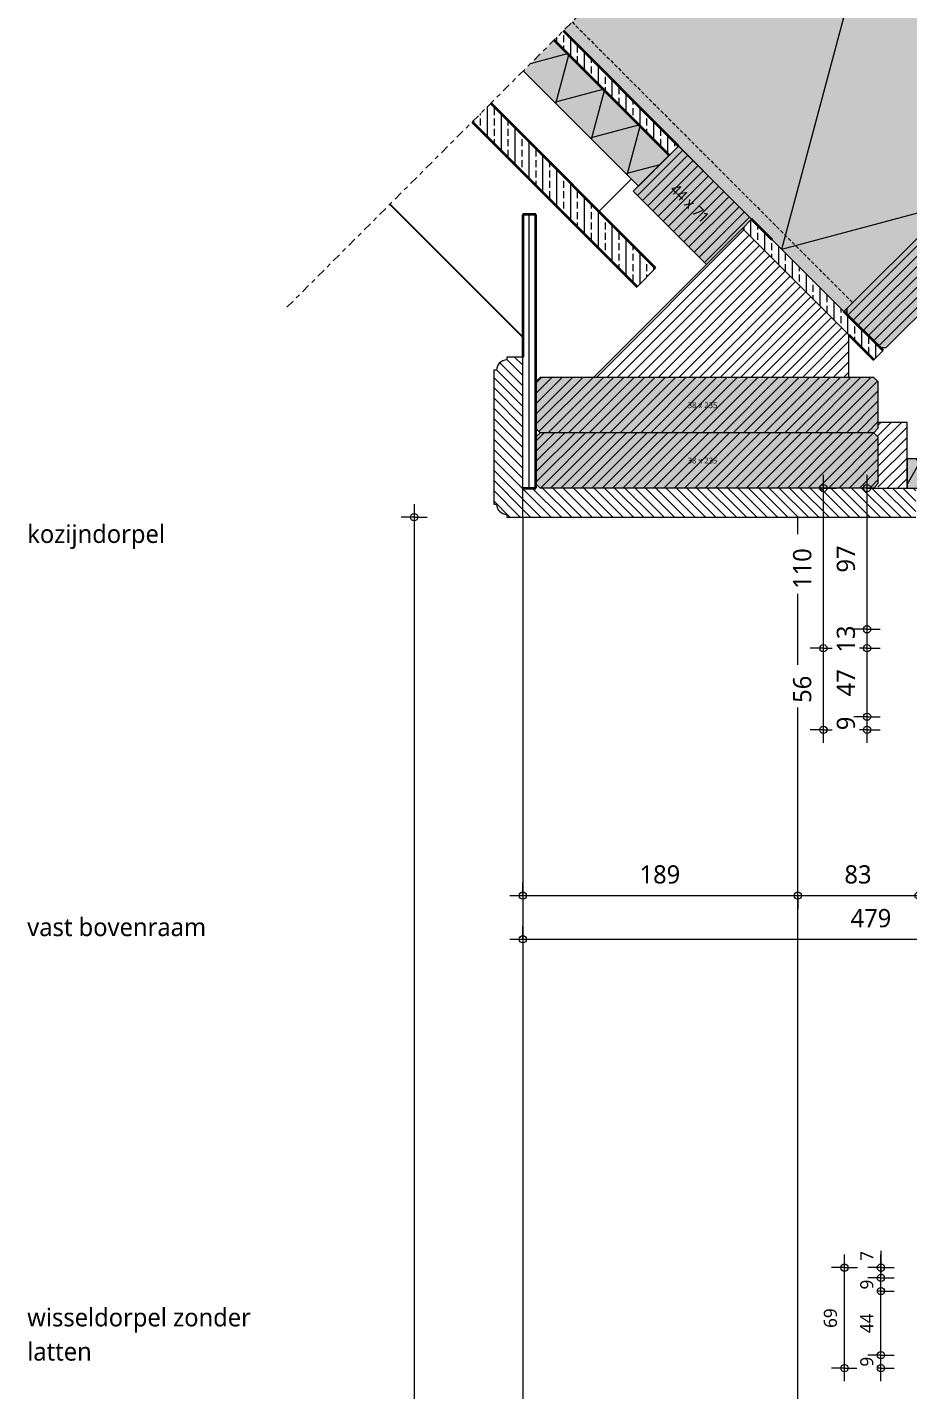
# Model space of a CAD drawing. Header units: millimetres. Extents: x 2125 to 5374, y 989 to 5495.
# Drawn here: x 4018 to 4623, y 4025 to 4960 of the extents above; entities that cross this region are included whole.
import ezdxf

# ---------------------------------------------------------------- set-up
doc = ezdxf.new("R2010")
doc.units = ezdxf.units.MM
doc.linetypes.add('MV_center', pattern=[15, 6, -3, 3, -3])
doc.linetypes.add('MV_hidden', pattern=[3.75, 2.5, -1.25])
for name, color, linetype, lineweight in [('A-ANNO-DIMS', 211, 'Continuous', 13), ('A-ANNO-DIMS-5', 211, 'Continuous', 13), ('A-ANNO-NOTE', 131, 'Continuous', 18), ('A-DETL', 90, 'Continuous', 13), ('A-DETL-GENF', 92, 'Continuous', 18), ('A-DETL-MEDM', 33, 'Continuous', 18), ('G-ANNO-TEXT', 231, 'Continuous', 13)]:
    doc.layers.add(name, color=color, linetype=linetype, lineweight=lineweight)
doc.styles.add('Segoe UI', font='segoeui.ttf', dxfattribs={"height": 4})
doc.styles.add('Segoe UI_1', font='segoeui.ttf', dxfattribs={"height": 7.5})
doc.styles.add('Segoe UI_2', font='segoeui.ttf', dxfattribs={"height": 12.5})
doc.styles.add('Segoe UI_4', font='segoeui.ttf', dxfattribs={"height": 9})
doc.dimstyles.new('1_8_mm', dxfattribs={"dimscale": 304.8, "dimtxt": 9.426276, "dimasz": 0.016404, "dimexe": 0.029528, "dimexo": 0.0625, "dimgap": 0.008202, "dimtad": 1, "dimdec": 0, "dimzin": 0, "dimdsep": 46, "dimtxsty": 'Segoe UI_4', "dimblk1": 'DOTBLANK', "dimblk2": 'DOTBLANK', "dimsah": 1, "dimcen": 0.09, "dimdle": 0.029528, "dimazin": 0, "dimtfac": 1, "dimtdec": 4, "dimtix": 1, "dimtmove": 0, "dimatfit": 3, "dimfxl": 0.029528, "dimfxlon": 1, "dimtvp": 1, "dimtfill": 1, "dimtolj": 1, "dimtzin": 0, "dimarcsym": 2})
doc.dimstyles.new('1_8_mm_2', dxfattribs={"dimscale": 304.8, "dimtxt": 9.426276, "dimasz": 0.016404, "dimexe": 0.029528, "dimexo": 0.0625, "dimgap": 0.008202, "dimtad": 1, "dimdec": 0, "dimzin": 0, "dimdsep": 46, "dimtxsty": 'Segoe UI_4', "dimblk1": 'DOTBLANK', "dimblk2": 'DOTBLANK', "dimsah": 1, "dimcen": 0.09, "dimdle": 0.029528, "dimazin": 0, "dimtfac": 1, "dimtdec": 4, "dimtix": 1, "dimtmove": 1, "dimatfit": 3, "dimfxl": 0.029528, "dimfxlon": 1, "dimtvp": 1, "dimtfill": 1, "dimtolj": 1, "dimtzin": 0, "dimarcsym": 2})
doc.dimstyles.new('2_5_mm', dxfattribs={"dimscale": 304.8, "dimtxt": 13.092049, "dimasz": 0.016404, "dimexe": 0.029528, "dimexo": 0.0625, "dimgap": 0.014764, "dimtad": 1, "dimdec": 0, "dimzin": 0, "dimdsep": 46, "dimtxsty": 'Segoe UI_2', "dimblk1": 'DOTBLANK', "dimblk2": 'DOTBLANK', "dimsah": 1, "dimcen": 0.09, "dimdle": 0.029528, "dimazin": 0, "dimtfac": 1, "dimtdec": 4, "dimtix": 1, "dimtmove": 0, "dimatfit": 3, "dimfxl": 0.029528, "dimfxlon": 1, "dimtvp": 1, "dimtfill": 1, "dimtolj": 1, "dimtzin": 0, "dimarcsym": 2})
pattern_1 = [(90, (0, 0), (-9.525, 6e-16), []), (90, (4.763, 0), (-9.525, 6e-16), [4.762, -2.381])]
pattern_2 = [(45, (0, 0), (-3.535534, 3.535534), [])]
pattern_3 = [(135, (0, 0), (-3.535534, -3.535534), [])]

# ---------------------------------------------------------------- blocks, each defined once
blk = doc.blocks.new('42 isolatie - Type 1-3773263-Details Restauratie 1-5')
at = {"layer": 'A-DETL-GENF'}
blk.add_hatch(color=256, dxfattribs=at).paths.add_polyline_path([(0.28, 30.8), (0.28, 0.8), (112.23, 0.8), (112.23, 30.8), (5.28, 30.8)])
at = {"layer": 'A-DETL-GENF', "lineweight": 13}
h = blk.add_hatch(dxfattribs=at)
h.set_pattern_fill('FP_4', color=256, style=0, pattern_type=2)
h.set_pattern_definition([(60, (-2380.567, 120.812), (-25.98076, 15), []), (120, (-2380.567, 120.812), (-25.98076, -15), [])])
h.paths.add_polyline_path([(0.28, 30.8), (0.28, 0.8), (112.23, 0.8), (112.23, 30.8), (5.28, 30.8)])
at = {"layer": 'A-DETL-GENF'}
for p, q in [((112.23, 30.8), (0.28, 30.8)), ((0.28, 30.8), (0.28, 0.8)), ((112.23, 30.8), (0.28, 30.8)), ((0.28, 0.8), (112.23, 0.8)), ((0.28, 0.8), (112.23, 0.8))]:
    blk.add_line(p, q, dxfattribs=at)
blk = doc.blocks.new('00 hout_rechthoekig_sls - SLS 38x286-4309789-Details Restauratie 1-5')
at = {"layer": 'A-DETL-GENF'}
blk.add_hatch(color=256, dxfattribs=at).paths.add_polyline_path([(286, 35.17), (283.17, 38), (2.83, 38), (0, 35.17), (0, 2.83), (2.83, 0), (283.17, 0), (286, 2.83), (286, 4.72)])
at = {"layer": 'A-DETL-MEDM', "lineweight": 13}
h = blk.add_hatch(dxfattribs=at)
h.set_pattern_fill('FP_6', color=256, style=0, pattern_type=2)
h.set_pattern_definition([(180, (6893.161, 131.809), (-6e-16, -5), [])])
h.paths.add_polyline_path([(286, 35.17), (283.17, 38), (2.83, 38), (0, 35.17), (0, 2.83), (2.83, 0), (283.17, 0), (286, 2.83), (286, 4.72)])
at = {"layer": 'A-DETL-MEDM'}
for p, q in [((0, 35.17), (2.83, 38)), ((0, 35.17), (2.83, 38)), ((2.83, 38), (4.06, 38)), ((135.44, 38), (283.17, 38)), ((283.17, 38), (286, 35.17)), ((283.17, 38), (286, 35.17)), ((0, 2.83), (0, 35.17)), ((286, 35.17), (286, 2.83)), ((2.83, 0), (0, 2.83)), ((2.83, 0), (0, 2.83)), ((194.71, 0), (216.25, 0)), ((286, 2.83), (283.17, 0)), ((283.17, 0), (286, 2.83))]:
    blk.add_line(p, q, dxfattribs=at)
blk = doc.blocks.new('00 hout_rechthoekig_sls - Vuren 44x71-4309760-Details Restauratie 1-5')
at = {"layer": 'A-DETL-GENF', "lineweight": 13}
blk.add_hatch(color=256, dxfattribs=at).paths.add_polyline_path([(0, 44), (0, 0), (71, 0), (71, 44), (24.03, 44)])
at = {"layer": 'A-DETL-MEDM', "lineweight": 13}
h = blk.add_hatch(dxfattribs=at)
h.set_pattern_fill('FP_11', color=256, style=0, pattern_type=2)
h.set_pattern_definition([(270, (-221.53, 6607.161), (5, 3e-16), [])])
h.paths.add_polyline_path([(0, 44), (0, 0), (71, 0), (71, 44), (24.03, 44)])
at = {"layer": 'A-DETL-MEDM'}
for p, q in [((71, 44), (0, 44)), ((0, 44), (0, 9)), ((71, 44), (0, 44)), ((71, 0), (71, 44)), ((71, 0), (71, 44)), ((71, 0), (71, 44)), ((0, 9), (0, 0)), ((0, 0), (71, 0))]:
    blk.add_line(p, q, dxfattribs=at)
blk = doc.blocks.new('42 isolatie - Type 1-3773186-Details Restauratie 1-5')
at = {"layer": 'A-DETL-GENF'}
blk.add_hatch(color=256, dxfattribs=at).paths.add_polyline_path([(320.28, 0.8), (320.28, 287.3), (47.61, 287.3), (47.61, 0.8), (250.52, 0.8)])
for p, q in [((320.28, 287.3), (47.61, 287.3)), ((320.28, 0.8), (320.28, 287.3)), ((47.61, 0.8), (320.28, 0.8))]:
    blk.add_line(p, q, dxfattribs=at)
blk = doc.blocks.new('NLRS_00_DI_maskeer - Type 1-4234843-Details Restauratie 1-5')
at = {"layer": 'A-DETL-GENF', "linetype": 'MV_center'}
blk.add_line((-100, 0), (677.71, 0), dxfattribs=at)
blk = doc.blocks.new('42 isolatie - Type 1-3773127-Details Restauratie 1-5')
at = {"layer": 'A-DETL-GENF'}
blk.add_hatch(color=256, dxfattribs=at).paths.add_polyline_path([(0.28, 0.8), (30.28, 0.8), (30.28, 20.8), (0.28, 20.8)])
at = {"layer": 'A-DETL-GENF', "lineweight": 13}
h = blk.add_hatch(dxfattribs=at)
h.set_pattern_fill('FP_14', color=256, style=0, pattern_type=2)
h.set_pattern_definition([(60, (-2355.522, 120.812), (-17.3205, 10), []), (120, (-2355.522, 120.812), (-17.3205, -10), [])])
h.paths.add_polyline_path([(0.28, 0.8), (30.28, 0.8), (30.28, 20.8), (0.28, 20.8)])
at = {"layer": 'A-DETL-GENF'}
for p, q in [((30.28, 20.8), (0.28, 20.8)), ((0.28, 20.8), (0.28, 0.8)), ((30.28, 20.8), (0.28, 20.8)), ((30.28, 0.8), (30.28, 20.8)), ((30.28, 0.8), (30.28, 20.8)), ((0.28, 0.8), (30.28, 0.8)), ((0.28, 0.8), (30.28, 0.8))]:
    blk.add_line(p, q, dxfattribs=at)
blk = doc.blocks.new('00 hout_rechthoekig_sls - SLS 38x235-V6-Details Restauratie 1-5')
at = {"layer": 'A-DETL-GENF'}
blk.add_hatch(color=256, dxfattribs=at).paths.add_polyline_path([(182.19, 38), (2.83, 38), (0, 35.17), (0, 2.83), (2.83, 0), (232.17, 0), (235, 2.83), (235, 35.17), (232.17, 38)])
at = {"layer": 'A-DETL-MEDM', "lineweight": 13}
h = blk.add_hatch(dxfattribs=at)
h.set_pattern_fill('FP_20', color=256, style=0, pattern_type=2)
h.set_pattern_definition([(225, (4602.1, 4719.908), (3.535534, -3.535534), [])])
h.paths.add_polyline_path([(182.19, 38), (2.83, 38), (0, 35.17), (0, 2.83), (2.83, 0), (232.17, 0), (235, 2.83), (235, 35.17), (232.17, 38)])
at = {"layer": 'A-DETL-MEDM'}
for p, q in [((0, 35.17), (2.83, 38)), ((0, 35.17), (2.83, 38)), ((232.17, 38), (235, 35.17)), ((232.17, 38), (235, 35.17)), ((0, 2.83), (0, 35.17)), ((235, 35.17), (235, 2.83)), ((2.83, 0), (0, 2.83)), ((2.83, 0), (0, 2.83)), ((2.83, 0), (232.17, 0)), ((235, 2.83), (232.17, 0)), ((232.17, 0), (235, 2.83))]:
    blk.add_line(p, q, dxfattribs=at)
blk = doc.blocks.new('00 hout_rechthoekig_sls - SLS 38x235-V7-Details Restauratie 1-5')
at = {"layer": 'A-DETL-GENF'}
blk.add_hatch(color=256, dxfattribs=at).paths.add_polyline_path([(182.19, 38), (2.83, 38), (0, 35.17), (0, 2.83), (2.83, 0), (232.17, 0), (235, 2.83), (235, 35.17), (232.17, 38)])
at = {"layer": 'A-DETL-MEDM', "lineweight": 13}
h = blk.add_hatch(dxfattribs=at)
h.set_pattern_fill('FP_21', color=256, style=0, pattern_type=2)
h.set_pattern_definition([(225, (4602.1, 4681.908), (3.535534, -3.535534), [])])
h.paths.add_polyline_path([(182.19, 38), (2.83, 38), (0, 35.17), (0, 2.83), (2.83, 0), (232.17, 0), (235, 2.83), (235, 35.17), (232.17, 38)])
at = {"layer": 'A-DETL-MEDM'}
for p, q in [((0, 35.17), (2.83, 38)), ((0, 35.17), (2.83, 38)), ((2.83, 38), (232.17, 38)), ((232.17, 38), (235, 35.17)), ((232.17, 38), (235, 35.17)), ((0, 2.83), (0, 35.17)), ((235, 35.17), (235, 2.83)), ((2.83, 0), (0, 2.83)), ((2.83, 0), (0, 2.83)), ((2.83, 0), (232.17, 0)), ((235, 2.83), (232.17, 0)), ((232.17, 0), (235, 2.83))]:
    blk.add_line(p, q, dxfattribs=at)
blk = doc.blocks.new('DIMBLOCK72-Details Restauratie 1-5')
at = {"layer": 'A-ANNO-DIMS-5'}
for p, q in [((4358.1, 4364.05), (4358.1, 4373.05)), ((4547.1, 4364.05), (4547.1, 4373.05)), ((4349.1, 4364.05), (4547.1, 4364.05)), ((4358.1, 4364.05), (4358.1, 4355.05)), ((4547.1, 4364.05), (4547.1, 4355.05))]:
    blk.add_line(p, q, dxfattribs=at)
for centre in [(4358.1, 4364.05), (4547.1, 4364.05)]:
    blk.add_circle(centre, 2.5, dxfattribs=at)
at = {"layer": 'A-ANNO-DIMS-5', "color": 0, "insert": (4438.32, 4384.86), "char_height": 12.5, "width": 34.2774, "attachment_point": 1, "line_spacing_factor": 1.142579, "style": 'Segoe UI_2', "bg_fill": 3, "box_fill_scale": 1.25, "bg_fill_color": 9, "bg_fill_true_color": 13158600, "bg_fill_transparency": 0}
blk.add_mtext('189', dxfattribs=at)
blk = doc.blocks.new('_DotBlank')
at = {"color": 0, "linetype": 'ByBlock', "lineweight": -2}
blk.add_line((-0.5, 0), (-1, 0), dxfattribs=at)
blk.add_circle((0, 0), 0.5, dxfattribs=at)
blk = doc.blocks.new('DIMBLOCK73-Details Restauratie 1-5')
at = {"layer": 'A-ANNO-DIMS-5'}
for p, q in [((4547.1, 4364.05), (4547.1, 4373.05)), ((4630.1, 4364.05), (4630.1, 4373.05)), ((4547.1, 4364.05), (4630.1, 4364.05)), ((4547.1, 4364.05), (4547.1, 4355.05)), ((4630.1, 4364.05), (4630.1, 4355.05))]:
    blk.add_line(p, q, dxfattribs=at)
for centre in [(4547.1, 4364.05), (4630.1, 4364.05)]:
    blk.add_circle(centre, 2.5, dxfattribs=at)
at = {"layer": 'A-ANNO-DIMS-5', "color": 0, "insert": (4579.08, 4384.86), "char_height": 12.5, "width": 22.8516, "attachment_point": 1, "line_spacing_factor": 1.142579, "style": 'Segoe UI_2', "bg_fill": 3, "box_fill_scale": 1.25, "bg_fill_color": 9, "bg_fill_true_color": 13158600, "bg_fill_transparency": 0}
blk.add_mtext('83', dxfattribs=at)
blk = doc.blocks.new('DIMBLOCK80-Details Restauratie 1-5')
at = {"layer": 'A-ANNO-DIMS-5'}
for p, q in [((4358.1, 4334.05), (4358.1, 4343.05)), ((4837.1, 4334.05), (4837.1, 4343.05)), ((4349.1, 4334.05), (4846.1, 4334.05)), ((4358.1, 4334.05), (4358.1, 4325.05)), ((4837.1, 4334.05), (4837.1, 4325.05))]:
    blk.add_line(p, q, dxfattribs=at)
for centre in [(4358.1, 4334.05), (4837.1, 4334.05)]:
    blk.add_circle(centre, 2.5, dxfattribs=at)
at = {"layer": 'A-ANNO-DIMS-5', "color": 0, "insert": (4583.32, 4354.86), "char_height": 12.5, "width": 34.2774, "attachment_point": 1, "line_spacing_factor": 1.142579, "style": 'Segoe UI_2', "bg_fill": 3, "box_fill_scale": 1.25, "bg_fill_color": 9, "bg_fill_true_color": 13158600, "bg_fill_transparency": 0}
blk.add_mtext('479', dxfattribs=at)
blk = doc.blocks.new('DIMBLOCK99-Details Restauratie 1-5')
at = {"layer": 'A-ANNO-DIMS-5'}
for p, q in [((4564.61, 4533.91), (4555.61, 4533.91)), ((4564.61, 4468.91), (4564.61, 4533.91)), ((4564.61, 4533.91), (4573.61, 4533.91)), ((4564.61, 4477.91), (4555.61, 4477.91)), ((4564.61, 4477.91), (4573.61, 4477.91))]:
    blk.add_line(p, q, dxfattribs=at)
for centre in [(4564.61, 4533.91), (4564.61, 4477.91)]:
    blk.add_circle(centre, 2.5, dxfattribs=at)
at = {"layer": 'A-ANNO-DIMS-5', "color": 0, "insert": (4543.8, 4496.39), "char_height": 12.5, "width": 22.8516, "attachment_point": 1, "rotation": 90, "line_spacing_factor": 1.142579, "style": 'Segoe UI_2', "bg_fill": 3, "box_fill_scale": 1.25, "bg_fill_color": 9, "bg_fill_true_color": 13158600, "bg_fill_transparency": 0}
blk.add_mtext('56', dxfattribs=at)
blk = doc.blocks.new('DIMBLOCK100-Details Restauratie 1-5')
at = {"layer": 'A-ANNO-DIMS-5'}
for p, q in [((4564.61, 4533.91), (4564.61, 4652.91)), ((4564.61, 4643.91), (4555.61, 4643.91)), ((4564.61, 4643.91), (4573.61, 4643.91)), ((4564.61, 4533.91), (4555.61, 4533.91)), ((4564.61, 4533.91), (4573.61, 4533.91))]:
    blk.add_line(p, q, dxfattribs=at)
for centre in [(4564.61, 4643.91), (4564.61, 4533.91)]:
    blk.add_circle(centre, 2.5, dxfattribs=at)
at = {"layer": 'A-ANNO-DIMS-5', "color": 0, "insert": (4543.8, 4574.63), "char_height": 12.5, "width": 34.2774, "attachment_point": 1, "rotation": 90, "line_spacing_factor": 1.142579, "style": 'Segoe UI_2', "bg_fill": 3, "box_fill_scale": 1.25, "bg_fill_color": 9, "bg_fill_true_color": 13158600, "bg_fill_transparency": 0}
blk.add_mtext('110', dxfattribs=at)
blk = doc.blocks.new('DIMBLOCK101-Details Restauratie 1-5')
at = {"layer": 'A-ANNO-DIMS-5'}
for p, q in [((4594.61, 4486.91), (4585.61, 4486.91)), ((4594.61, 4468.91), (4594.61, 4486.91)), ((4594.61, 4486.91), (4603.61, 4486.91)), ((4594.61, 4477.91), (4585.61, 4477.91)), ((4594.61, 4477.91), (4603.61, 4477.91))]:
    blk.add_line(p, q, dxfattribs=at)
for centre in [(4594.61, 4486.91), (4594.61, 4477.91)]:
    blk.add_circle(centre, 2.5, dxfattribs=at)
at = {"layer": 'A-ANNO-DIMS-5', "color": 0, "insert": (4573.8, 4477.65), "char_height": 12.5, "width": 11.4258, "attachment_point": 1, "rotation": 90, "line_spacing_factor": 1.142579, "style": 'Segoe UI_2', "bg_fill": 3, "box_fill_scale": 1.25, "bg_fill_color": 9, "bg_fill_true_color": 13158600, "bg_fill_transparency": 0}
blk.add_mtext('9', dxfattribs=at)
blk = doc.blocks.new('DIMBLOCK102-Details Restauratie 1-5')
at = {"layer": 'A-ANNO-DIMS-5'}
for p, q in [((4594.61, 4533.91), (4585.61, 4533.91)), ((4594.61, 4486.91), (4594.61, 4533.91)), ((4594.61, 4533.91), (4603.61, 4533.91)), ((4594.61, 4486.91), (4585.61, 4486.91)), ((4594.61, 4486.91), (4603.61, 4486.91))]:
    blk.add_line(p, q, dxfattribs=at)
for centre in [(4594.61, 4533.91), (4594.61, 4486.91)]:
    blk.add_circle(centre, 2.5, dxfattribs=at)
at = {"layer": 'A-ANNO-DIMS-5', "color": 0, "insert": (4573.8, 4500.89), "char_height": 12.5, "width": 22.8516, "attachment_point": 1, "rotation": 90, "line_spacing_factor": 1.142579, "style": 'Segoe UI_2', "bg_fill": 3, "box_fill_scale": 1.25, "bg_fill_color": 9, "bg_fill_true_color": 13158600, "bg_fill_transparency": 0}
blk.add_mtext('47', dxfattribs=at)
blk = doc.blocks.new('DIMBLOCK103-Details Restauratie 1-5')
at = {"layer": 'A-ANNO-DIMS-5'}
for p, q in [((4594.61, 4546.91), (4585.61, 4546.91)), ((4594.61, 4533.91), (4594.61, 4546.91)), ((4594.61, 4546.91), (4603.61, 4546.91)), ((4594.61, 4533.91), (4585.61, 4533.91)), ((4594.61, 4533.91), (4603.61, 4533.91))]:
    blk.add_line(p, q, dxfattribs=at)
for centre in [(4594.61, 4546.91), (4594.61, 4533.91)]:
    blk.add_circle(centre, 2.5, dxfattribs=at)
at = {"layer": 'A-ANNO-DIMS-5', "color": 0, "insert": (4573.8, 4530.89), "char_height": 12.5, "width": 22.8516, "attachment_point": 1, "rotation": 90, "line_spacing_factor": 1.142579, "style": 'Segoe UI_2', "bg_fill": 3, "box_fill_scale": 1.25, "bg_fill_color": 9, "bg_fill_true_color": 13158600, "bg_fill_transparency": 0}
blk.add_mtext('13', dxfattribs=at)
blk = doc.blocks.new('DIMBLOCK104-Details Restauratie 1-5')
at = {"layer": 'A-ANNO-DIMS-5'}
for p, q in [((4594.61, 4546.91), (4594.61, 4652.91)), ((4594.61, 4643.91), (4585.61, 4643.91)), ((4594.61, 4643.91), (4603.61, 4643.91)), ((4594.61, 4546.91), (4585.61, 4546.91)), ((4594.61, 4546.91), (4603.61, 4546.91))]:
    blk.add_line(p, q, dxfattribs=at)
for centre in [(4594.61, 4643.91), (4594.61, 4546.91)]:
    blk.add_circle(centre, 2.5, dxfattribs=at)
at = {"layer": 'A-ANNO-DIMS-5', "color": 0, "insert": (4573.8, 4585.89), "char_height": 12.5, "width": 22.8516, "attachment_point": 1, "rotation": 90, "line_spacing_factor": 1.142579, "style": 'Segoe UI_2', "bg_fill": 3, "box_fill_scale": 1.25, "bg_fill_color": 9, "bg_fill_true_color": 13158600, "bg_fill_transparency": 0}
blk.add_mtext('97', dxfattribs=at)
blk = doc.blocks.new('DIMBLOCK108-Details Restauratie 1-5')
at = {"layer": 'A-ANNO-DIMS-5'}
for p, q in [((4579.17, 4030.5), (4579.17, 4117.55)), ((4579.17, 4108.55), (4570.17, 4108.55)), ((4579.17, 4108.55), (4588.17, 4108.55)), ((4579.17, 4039.5), (4570.17, 4039.5)), ((4579.17, 4039.5), (4588.17, 4039.5))]:
    blk.add_line(p, q, dxfattribs=at)
for centre in [(4579.17, 4108.55), (4579.17, 4039.5)]:
    blk.add_circle(centre, 2.5, dxfattribs=at)
at = {"layer": 'A-ANNO-DIMS-5', "color": 0, "insert": (4564.93, 4067.17), "char_height": 9, "width": 16.4531, "attachment_point": 1, "rotation": 90, "line_spacing_factor": 1.142579, "style": 'Segoe UI_4', "bg_fill": 3, "box_fill_scale": 1.25, "bg_fill_color": 9, "bg_fill_true_color": 13158600, "bg_fill_transparency": 0}
blk.add_mtext('69', dxfattribs=at)
blk = doc.blocks.new('DIMBLOCK109-Details Restauratie 1-5')
at = {"layer": 'A-ANNO-DIMS-5'}
for p, q in [((4604.17, 4048.5), (4595.17, 4048.5)), ((4604.17, 4030.5), (4604.17, 4048.5)), ((4604.17, 4048.5), (4613.17, 4048.5)), ((4604.17, 4039.5), (4595.17, 4039.5)), ((4604.17, 4039.5), (4613.17, 4039.5))]:
    blk.add_line(p, q, dxfattribs=at)
for centre in [(4604.17, 4048.5), (4604.17, 4039.5)]:
    blk.add_circle(centre, 2.5, dxfattribs=at)
at = {"layer": 'A-ANNO-DIMS-5', "color": 0, "insert": (4589.93, 4040.57), "char_height": 9, "width": 8.2266, "attachment_point": 1, "rotation": 90, "line_spacing_factor": 1.142579, "style": 'Segoe UI_4', "bg_fill": 3, "box_fill_scale": 1.25, "bg_fill_color": 9, "bg_fill_true_color": 13158600, "bg_fill_transparency": 0}
blk.add_mtext('9', dxfattribs=at)
blk = doc.blocks.new('DIMBLOCK110-Details Restauratie 1-5')
at = {"layer": 'A-ANNO-DIMS-5'}
for p, q in [((4604.17, 4092.5), (4595.17, 4092.5)), ((4604.17, 4048.5), (4604.17, 4092.5)), ((4604.17, 4092.5), (4613.17, 4092.5)), ((4604.17, 4048.5), (4595.17, 4048.5)), ((4604.17, 4048.5), (4613.17, 4048.5))]:
    blk.add_line(p, q, dxfattribs=at)
for centre in [(4604.17, 4092.5), (4604.17, 4048.5)]:
    blk.add_circle(centre, 2.5, dxfattribs=at)
at = {"layer": 'A-ANNO-DIMS-5', "color": 0, "insert": (4589.93, 4063.64), "char_height": 9, "width": 16.4531, "attachment_point": 1, "rotation": 90, "line_spacing_factor": 1.142579, "style": 'Segoe UI_4', "bg_fill": 3, "box_fill_scale": 1.25, "bg_fill_color": 9, "bg_fill_true_color": 13158600, "bg_fill_transparency": 0}
blk.add_mtext('44', dxfattribs=at)
blk = doc.blocks.new('DIMBLOCK111-Details Restauratie 1-5')
at = {"layer": 'A-ANNO-DIMS-5'}
for p, q in [((4604.17, 4101.5), (4595.17, 4101.5)), ((4604.17, 4092.5), (4604.17, 4101.5)), ((4604.17, 4101.5), (4613.17, 4101.5)), ((4604.17, 4092.5), (4595.17, 4092.5)), ((4604.17, 4092.5), (4613.17, 4092.5))]:
    blk.add_line(p, q, dxfattribs=at)
for centre in [(4604.17, 4101.5), (4604.17, 4092.5)]:
    blk.add_circle(centre, 2.5, dxfattribs=at)
at = {"layer": 'A-ANNO-DIMS-5', "color": 0, "insert": (4589.93, 4093.57), "char_height": 9, "width": 8.2266, "attachment_point": 1, "rotation": 90, "line_spacing_factor": 1.142579, "style": 'Segoe UI_4', "bg_fill": 3, "box_fill_scale": 1.25, "bg_fill_color": 9, "bg_fill_true_color": 13158600, "bg_fill_transparency": 0}
blk.add_mtext('9', dxfattribs=at)
blk = doc.blocks.new('DIMBLOCK112-Details Restauratie 1-5')
at = {"layer": 'A-ANNO-DIMS-5'}
for p, q in [((4604.17, 4120.1), (4604.17, 4103.24)), ((4604.17, 4101.5), (4604.17, 4117.55)), ((4604.17, 4108.55), (4595.17, 4108.55)), ((4604.17, 4108.55), (4613.17, 4108.55)), ((4604.17, 4101.5), (4595.17, 4101.5)), ((4604.17, 4103.24), (4604.17, 4105.02)), ((4604.17, 4101.5), (4613.17, 4101.5))]:
    blk.add_line(p, q, dxfattribs=at)
for centre in [(4604.17, 4108.55), (4604.17, 4101.5)]:
    blk.add_circle(centre, 2.5, dxfattribs=at)
at = {"layer": 'A-ANNO-DIMS-5', "color": 0, "insert": (4589.93, 4113.24), "char_height": 9, "width": 8.2266, "attachment_point": 1, "rotation": 90, "line_spacing_factor": 1.142579, "style": 'Segoe UI_4', "bg_fill": 3, "box_fill_scale": 1.25, "bg_fill_color": 9, "bg_fill_true_color": 13158600, "bg_fill_transparency": 0}
blk.add_mtext('7', dxfattribs=at)
blk = doc.blocks.new('DIMBLOCK166-Details Restauratie 1-5')
at = {"layer": 'A-ANNO-DIMS-5'}
for p, q in [((4283.43, 4632.91), (4283.43, 3093.83)), ((4283.43, 4623.91), (4274.43, 4623.91)), ((4283.43, 4623.91), (4292.43, 4623.91)), ((4283.43, 3093.83), (4274.43, 3093.83)), ((4283.43, 3093.83), (4292.43, 3093.83))]:
    blk.add_line(p, q, dxfattribs=at)
for centre in [(4283.43, 4623.91), (4283.43, 3093.83)]:
    blk.add_circle(centre, 2.5, dxfattribs=at)
at = {"layer": 'A-ANNO-DIMS-5', "color": 0, "insert": (4262.62, 3839.83), "char_height": 12.5, "width": 45.7032, "attachment_point": 1, "rotation": 90, "line_spacing_factor": 1.142579, "style": 'Segoe UI_2', "bg_fill": 3, "box_fill_scale": 1.25, "bg_fill_color": 9, "bg_fill_true_color": 13158600, "bg_fill_transparency": 0}
blk.add_mtext('1530', dxfattribs=at)

msp = doc.modelspace()

# ---------------------------------------------------------------- hatches: boundary and pattern name
at = {"layer": 'A-DETL-GENF', "lineweight": 13}
h = msp.add_hatch(dxfattribs=at)
h.set_pattern_fill('FP_5', color=250, style=0, pattern_type=2)
h.set_pattern_definition(pattern_1)
h.paths.add_polyline_path([(4599.272, 4731.937), (4605.636, 4738.301), (4515.323, 4828.614), (4508.959, 4822.25), (4592.908, 4738.301)])
h.paths.add_polyline_path([(4458.754, 4872.455), (4465.118, 4878.819), (4385.96, 4957.977), (4379.596, 4951.613), (4452.39, 4878.819)])
h = msp.add_hatch(dxfattribs=at)
h.set_pattern_fill('FP_5', color=250, style=0, pattern_type=2)
h.set_pattern_definition(pattern_1)
h.paths.add_polyline_path([(4436.627, 4782.155), (4449.355, 4794.883), (4336.11, 4908.127), (4323.382, 4895.399), (4434.005, 4784.776)])
h = msp.add_hatch(dxfattribs=at)
h.set_pattern_fill('FP_5', color=250, style=0, pattern_type=2)
h.set_pattern_definition(pattern_1)
h.paths.add_polyline_path([(4358.1, 4643.908), (4367.1, 4643.908), (4367.1, 4831.731), (4358.1, 4831.731), (4358.1, 4681.908)])
h = msp.add_hatch(dxfattribs=at)
h.set_pattern_fill('FP_10', color=250, style=0, pattern_type=2)
h.set_pattern_definition(pattern_2)
h.paths.add_polyline_path([(4582.1, 4719.908), (4582.1, 4749.109), (4508.959, 4822.25), (4406.617, 4719.908), (4419.909, 4719.908)])
h = msp.add_hatch(dxfattribs=at)
h.set_pattern_fill('FP_2', color=250, style=0, pattern_type=2)
h.set_pattern_definition(pattern_3)
h.paths.add_polyline_path([(4347.1, 4623.908), (4358.1, 4623.908), (4358.1, 4733.908), (4347.1, 4733.908), (4347.1, 4731.908), (4345.288, 4731.67), (4343.6, 4730.971), (4342.15, 4729.858), (4341.038, 4728.408), (4340.338, 4726.72), (4340.1, 4724.908), (4338.1, 4724.908), (4338.1, 4632.908), (4340.1, 4632.908), (4340.338, 4631.097), (4341.038, 4629.408), (4342.15, 4627.959), (4343.6, 4626.846), (4345.288, 4626.147), (4347.1, 4625.908)])
h = msp.add_hatch(dxfattribs=at)
h.set_pattern_fill('FP_10', color=250, style=0, pattern_type=2)
h.set_pattern_definition(pattern_2)
h.paths.add_polyline_path([(4602.1, 4643.908), (4622.1, 4643.908), (4622.1, 4688.908), (4602.1, 4688.908), (4602.1, 4646.737)])
h = msp.add_hatch(dxfattribs=at)
h.set_pattern_fill('FP_2', color=250, style=0, pattern_type=2)
h.set_pattern_definition(pattern_3)
h.paths.add_polyline_path([(4628.1, 4623.908), (4628.1, 4643.908), (4358.1, 4643.908), (4358.1, 4623.908), (4622.1, 4623.908)])

# ---------------------------------------------------------------- linework, layer by layer
at = {"layer": 'A-DETL'}
for p, q in [((4535.985, 4807.932), (4621.613, 5127.499)), ((4432.656, 4856.127), (4410.383, 4833.854)), ((4535.985, 4807.932), (4652.836, 4839.242)), ((4358.1, 4623.908), (4358.1, 3093.828)), ((4547.1, 3165.828), (4547.1, 4623.908))]:
    msp.add_line(p, q, dxfattribs=at)
at = {"layer": 'A-DETL', "linetype": 'MV_hidden', "lineweight": 18}
msp.add_line((4391.972, 4963.989), (4584.75, 4771.21), dxfattribs=at)
at = {"layer": 'A-DETL', "lineweight": 35}
for p, q in [((4379.596, 4951.613), (4458.754, 4872.455)), ((4465.118, 4878.819), (4385.96, 4957.977)), ((4449.355, 4794.883), (4336.11, 4908.127)), ((4323.382, 4895.399), (4436.627, 4782.155)), ((4367.1, 4831.731), (4358.1, 4831.731)), ((4358.1, 4831.731), (4358.1, 4733.908)), ((4367.1, 4643.908), (4367.1, 4831.731)), ((4529.442, 4814.495), (4515.323, 4828.614)), ((4605.636, 4738.301), (4578.766, 4765.171)), ((4582.1, 4749.109), (4599.272, 4731.937)), ((4358.1, 4643.908), (4367.1, 4643.908))]:
    msp.add_line(p, q, dxfattribs=at)
at = {"layer": 'A-DETL', "lineweight": 25}
msp.add_line((4358.1, 4747.545), (4266.814, 4838.831), dxfattribs=at)
at = {"layer": 'A-DETL', "lineweight": 18}
for p, q in [((4508.959, 4822.25), (4406.617, 4719.908)), ((4582.1, 4749.109), (4508.959, 4822.25)), ((4436.627, 4782.155), (4449.355, 4794.883)), ((4582.1, 4719.908), (4582.1, 4749.109)), ((4599.272, 4731.937), (4605.636, 4738.301)), ((4358.1, 4733.908), (4347.1, 4733.908)), ((4347.1, 4733.908), (4347.1, 4731.908)), ((4358.1, 4623.908), (4358.1, 4733.908)), ((4340.1, 4724.908), (4338.1, 4724.908)), ((4338.1, 4724.908), (4338.1, 4632.908)), ((4622.1, 4688.908), (4602.1, 4688.908)), ((4622.1, 4643.908), (4622.1, 4688.908)), ((4367.1, 4643.908), (4358.1, 4643.908)), ((4602.1, 4643.908), (4622.1, 4643.908)), ((4338.1, 4632.908), (4340.1, 4632.908)), ((4347.1, 4625.908), (4347.1, 4623.908)), ((4347.1, 4623.908), (4358.1, 4623.908)), ((4358.1, 4623.908), (4628.1, 4623.908))]:
    msp.add_line(p, q, dxfattribs=at)
for centre, start, end in [((4347.1, 4724.908), 90, 180), ((4347.1, 4632.908), 180, 270)]:
    msp.add_arc(centre, 7, start, end, dxfattribs=at)

# ---------------------------------------------------------------- block references
at = {"layer": 'A-DETL-GENF', "linetype": 'MV_center', "rotation": 45.0000000000001}
msp.add_blockref('NLRS_00_DI_maskeer - Type 1-4234843-Details Restauratie 1-5', (4266.814, 4838.831), dxfattribs=at)
at = {"layer": 'A-DETL-GENF'}
for name, p, rotation in [('42 isolatie - Type 1-3773186-Details Restauratie 1-5', (4351.729, 4991.077), 314.9999999983859), ('42 isolatie - Type 1-3773263-Details Restauratie 1-5', (4459.517, 4872.824), 134.9999999999999)]:
    msp.add_blockref(name, p, dxfattribs=dict(at, rotation=rotation))
msp.add_blockref('42 isolatie - Type 1-3773127-Details Restauratie 1-5', (4621.821, 4643.108), dxfattribs=at)
at = {"layer": 'A-DETL-MEDM'}
for name, p, rotation in [('00 hout_rechthoekig_sls - SLS 38x286-4309789-Details Restauratie 1-5', (4780.998, 4967.404), 225.0000000000001), ('00 hout_rechthoekig_sls - SLS 38x235-V6-Details Restauratie 1-5', (4602.1, 4719.908), 180), ('00 hout_rechthoekig_sls - SLS 38x235-V7-Details Restauratie 1-5', (4602.1, 4681.908), 180)]:
    msp.add_blockref(name, p, dxfattribs=dict(at, rotation=rotation))
at = {"layer": 'A-DETL-MEDM', "lineweight": 13, "rotation": 134.9999999999999}
msp.add_blockref('00 hout_rechthoekig_sls - Vuren 44x71-4309760-Details Restauratie 1-5', (4515.323, 4828.614), dxfattribs=at)

# ---------------------------------------------------------------- texts
at = {"layer": 'A-ANNO-NOTE', "lineweight": 13, "insert": (4464.024, 4853.669), "char_height": 7.5, "width": 40.48522, "attachment_point": 1, "rotation": 315, "style": 'Segoe UI_1'}
msp.add_mtext('44 x 71', dxfattribs=at)
at = {"layer": 'A-ANNO-NOTE', "lineweight": 13, "char_height": 4, "width": 27.65822, "attachment_point": 1, "style": 'Segoe UI'}
for insert in [(4471.409, 4702.818), (4471.409, 4664.818)]:
    msp.add_mtext('38 x 235', dxfattribs=dict(at, insert=insert))
at = {"layer": 'G-ANNO-TEXT', "color": 7, "char_height": 12.5, "attachment_point": 1, "style": 'Segoe UI_2'}
for s, insert, width in [('kozijndorpel', (4017.635, 4618.725), 115.84384), ('vast bovenraam', (4017.635, 4348.725), 148.31219), ('wisseldorpel zonder', (4017.635, 4080.694), 186.39234), ('latten', (4017.635, 4057.212), 53.71306)]:
    msp.add_mtext(s, dxfattribs=dict(at, insert=insert, width=width))

# ---------------------------------------------------------------- dimensions: what is measured, and where the dimension line sits
at = {"layer": 'A-ANNO-DIMS'}
for base, p1, p2, dimstyle, override, picture, middle in [((4283.429, 3093.828), (4292.429, 4623.908), (4292.429, 3093.828), '2_5_mm', {"dimpost": '<>', "dimfxl": 1530.080322}, 'DIMBLOCK166-Details Restauratie 1-5', (4272.431, 3858.868)), ((4579.171, 4108.549), (4588.171, 4039.496), (4588.171, 4108.549), '1_8_mm', {"dimpost": '<>', "dimfxl": 69.052577}, 'DIMBLOCK108-Details Restauratie 1-5', (4572.017, 4074.023))]:
    dim = msp.add_linear_dim(base=base, p1=p1, p2=p2, angle=90, dimstyle=dimstyle, override=override, dxfattribs=at)
    dim.commit()
    dim.dimension.update_dxf_attribs({"geometry": picture, "text_midpoint": middle})

# ---------------------------------------------------------------- next in the draw order: dimensions: what is measured, and where the dimension line sits
for base, p1, p2, dimstyle, override, picture, middle in [((4564.607, 4533.908), (4573.607, 4477.908), (4573.607, 4533.908), '2_5_mm', {"dimpost": '<>', "dimfxl": 56}, 'DIMBLOCK99-Details Restauratie 1-5', (4553.644, 4505.908)), ((4604.171, 4048.496), (4613.171, 4039.496), (4613.171, 4048.496), '1_8_mm', {"dimpost": '<>', "dimfxl": 9}, 'DIMBLOCK109-Details Restauratie 1-5', (4597.017, 4043.996))]:
    dim = msp.add_linear_dim(base=base, p1=p1, p2=p2, angle=90, dimstyle=dimstyle, override=override, dxfattribs=at)
    dim.commit()
    dim.dimension.update_dxf_attribs({"geometry": picture, "text_midpoint": middle})
dim = msp.add_linear_dim(base=(4547.1, 4364.054), p1=(4358.1, 4373.054), p2=(4547.1, 4373.054), dimstyle='2_5_mm', override={"dimpost": '<>', "dimfxl": 189}, dxfattribs=at)
dim.commit()
dim.dimension.update_dxf_attribs({"geometry": 'DIMBLOCK72-Details Restauratie 1-5', "text_midpoint": (4452.6, 4375.052)})

# ---------------------------------------------------------------- next in the draw order: dimensions: what is measured, and where the dimension line sits
for base, p1, p2, dimstyle, override, picture, middle in [((4564.607, 4643.908), (4573.607, 4533.908), (4573.607, 4643.908), '2_5_mm', {"dimpost": '<>', "dimfxl": 110}, 'DIMBLOCK100-Details Restauratie 1-5', (4553.609, 4588.908)), ((4594.607, 4486.908), (4603.607, 4477.908), (4603.607, 4486.908), '2_5_mm', {"dimpost": '<>', "dimfxl": 9}, 'DIMBLOCK101-Details Restauratie 1-5', (4583.644, 4482.408)), ((4604.171, 4092.496), (4613.171, 4048.496), (4613.171, 4092.496), '1_8_mm', {"dimpost": '<>', "dimfxl": 44}, 'DIMBLOCK110-Details Restauratie 1-5', (4597.171, 4070.496))]:
    dim = msp.add_linear_dim(base=base, p1=p1, p2=p2, angle=90, dimstyle=dimstyle, override=override, dxfattribs=at)
    dim.commit()
    dim.dimension.update_dxf_attribs({"geometry": picture, "text_midpoint": middle})
dim = msp.add_linear_dim(base=(4630.1, 4364.054), p1=(4547.1, 4373.054), p2=(4630.1, 4373.054), dimstyle='2_5_mm', override={"dimpost": '<>', "dimfxl": 83}, dxfattribs=at)
dim.commit()
dim.dimension.update_dxf_attribs({"geometry": 'DIMBLOCK73-Details Restauratie 1-5', "text_midpoint": (4588.6, 4375.017)})

# ---------------------------------------------------------------- next in the draw order: dimensions: what is measured, and where the dimension line sits
for base, p1, p2, dimstyle, override, picture, middle in [((4594.607, 4533.908), (4603.607, 4486.908), (4603.607, 4533.908), '2_5_mm', {"dimpost": '<>', "dimfxl": 47}, 'DIMBLOCK102-Details Restauratie 1-5', (4583.857, 4510.408)), ((4604.171, 4101.496), (4613.171, 4092.496), (4613.171, 4101.496), '1_8_mm', {"dimpost": '<>', "dimfxl": 9}, 'DIMBLOCK111-Details Restauratie 1-5', (4597.017, 4096.996))]:
    dim = msp.add_linear_dim(base=base, p1=p1, p2=p2, angle=90, dimstyle=dimstyle, override=override, dxfattribs=at)
    dim.commit()
    dim.dimension.update_dxf_attribs({"geometry": picture, "text_midpoint": middle})
dim = msp.add_linear_dim(base=(4837.1, 4334.054), p1=(4358.1, 4343.054), p2=(4837.1, 4325.054), dimstyle='2_5_mm', override={"dimpost": '<>', "dimfxl": 479.338085}, dxfattribs=at)
dim.commit()
dim.dimension.update_dxf_attribs({"geometry": 'DIMBLOCK80-Details Restauratie 1-5', "text_midpoint": (4597.6, 4345.017)})

# ---------------------------------------------------------------- next in the draw order: dimensions: what is measured, and where the dimension line sits
dim = msp.add_linear_dim(base=(4594.607, 4546.908), p1=(4603.607, 4533.908), p2=(4603.607, 4546.908), angle=90, dimstyle='2_5_mm', override={"dimpost": '<>', "dimfxl": 13}, dxfattribs=at)
dim.commit()
dim.dimension.update_dxf_attribs({"geometry": 'DIMBLOCK103-Details Restauratie 1-5', "text_midpoint": (4583.609, 4540.408)})
dim = msp.add_linear_dim(base=(4604.171, 4108.549), p1=(4613.171, 4101.496), p2=(4613.171, 4108.549), angle=90, dimstyle='1_8_mm_2', override={"dimpost": '<>', "dimfxl": 7.052577}, dxfattribs=at)
dim.commit()
dim.dimension.update_dxf_attribs({"geometry": 'DIMBLOCK112-Details Restauratie 1-5', "text_midpoint": (4595.929, 4117.353), "dimtype": 160, "text_rotation": 90})

# ---------------------------------------------------------------- next in the draw order: dimensions: what is measured, and where the dimension line sits
dim = msp.add_linear_dim(base=(4594.607, 4643.908), p1=(4603.607, 4546.908), p2=(4603.607, 4643.908), angle=90, dimstyle='2_5_mm', override={"dimpost": '<>', "dimfxl": 97}, dxfattribs=at)
dim.commit()
dim.dimension.update_dxf_attribs({"geometry": 'DIMBLOCK104-Details Restauratie 1-5', "text_midpoint": (4583.644, 4595.408)})

doc.saveas('drawing.dxf')
